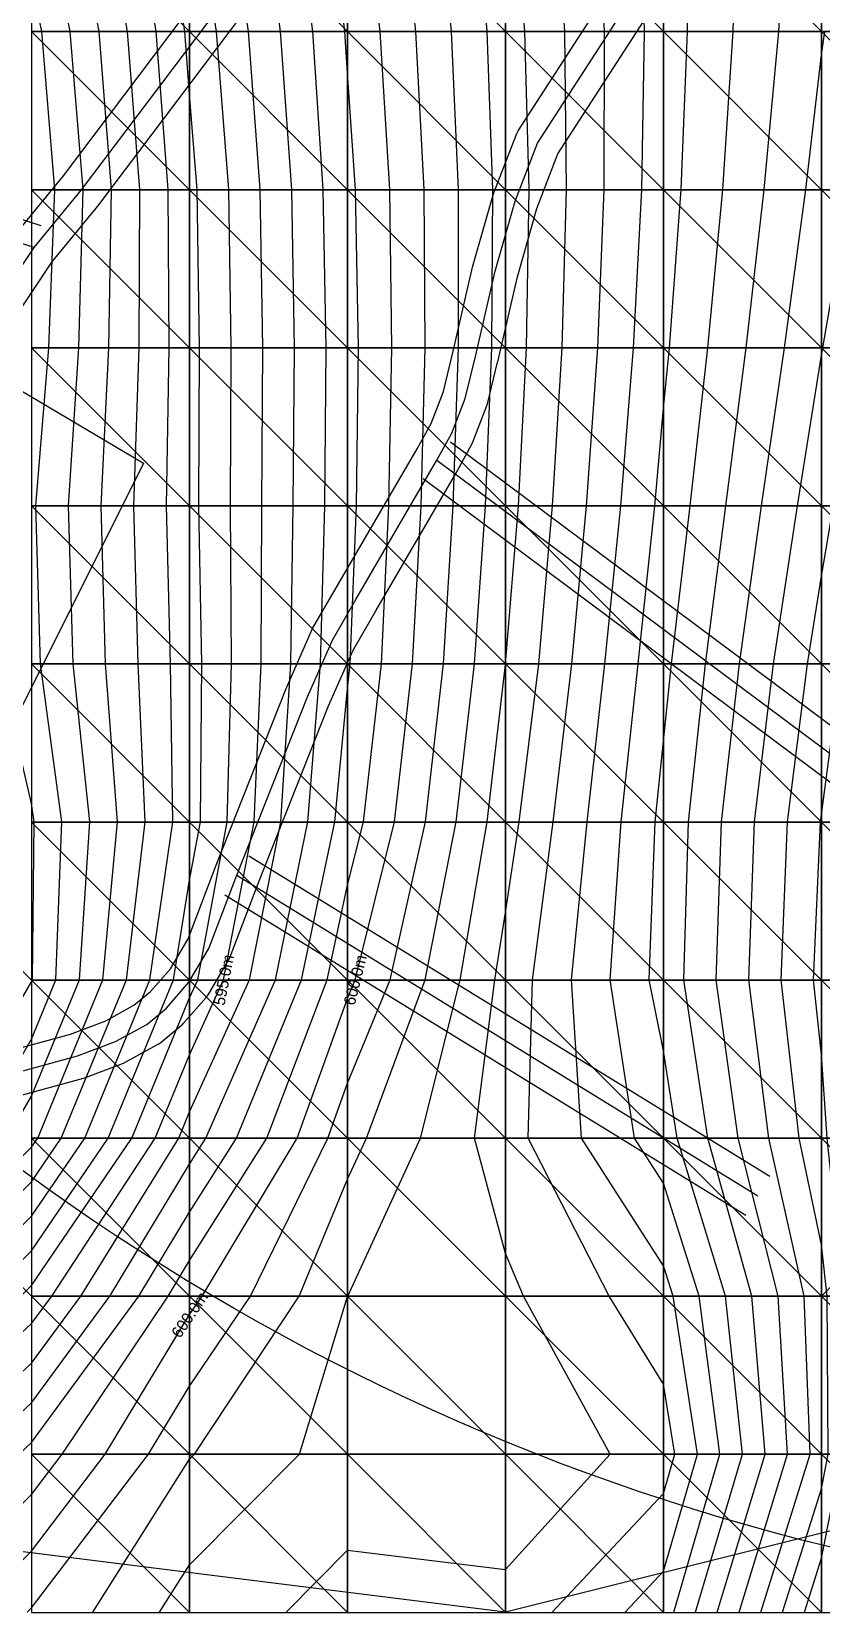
# Model space of a CAD drawing. Header units: metres. Extents: x -746 to 502, y -636 to 300.
# Drawn here: x -175.9 to -72.4, y -300 to -93.1 of the extents above; entities that cross this region are included whole.
import ezdxf
from ezdxf.enums import TextEntityAlignment as Align

# ---------------------------------------------------------------- set-up
doc = ezdxf.new("R2010")
doc.units = ezdxf.units.M
for name, color, linetype in [('TOPO_ANNO_CONT', 7, 'Continuous'), ('TOPO_AOI', 6, 'Continuous'), ('TOPO_BLDG', 1, 'Continuous'), ('TOPO_CONT_MAJR', 7, 'Continuous'), ('TOPO_CONT_MINR', 249, 'Continuous'), ('TOPO_ELEV', 9, 'Continuous'), ('TOPO_HYDR_BASN', 140, 'Continuous'), ('TOPO_HYDR_STRM', 5, 'Continuous'), ('TOPO_ROAD', 3, 'Continuous')]:
    doc.layers.add(name, color=color, linetype=linetype)

msp = doc.modelspace()

# ---------------------------------------------------------------- linework, layer by layer
at = {"layer": 'TIN_SURFACE', "color": 252}
for points in [[(-175.87, -93.11, 587.65), (-155.18, -93.11, 593.16), (-175.87, -72.42, 588.78)], [(-155.18, -93.11, 593.16), (-155.18, -72.42, 593.94), (-175.87, -72.42, 588.78)], [(-155.18, -93.11, 593.16), (-134.49, -93.11, 598.08), (-155.18, -72.42, 593.94)], [(-134.49, -93.11, 598.08), (-134.49, -72.42, 598.62), (-155.18, -72.42, 593.94)], [(-134.49, -93.11, 598.08), (-113.8, -93.11, 602.52), (-134.49, -72.42, 598.62)], [(-113.8, -93.11, 602.52), (-113.8, -72.42, 602.84), (-134.49, -72.42, 598.62)], [(-113.8, -93.11, 602.52), (-93.11, -93.11, 606.48), (-113.8, -72.42, 602.84)], [(-93.11, -93.11, 606.48), (-93.11, -72.42, 606.55), (-113.8, -72.42, 602.84)], [(-93.11, -93.11, 606.48), (-72.42, -93.11, 609.94), (-93.11, -72.42, 606.55)], [(-72.42, -93.11, 609.94), (-72.42, -72.42, 609.66), (-93.11, -72.42, 606.55)], [(-72.42, -93.11, 609.94), (-51.73, -93.11, 612.88), (-72.42, -72.42, 609.66)], [(-51.73, -93.11, 612.88), (-51.73, -72.42, 612.11), (-72.42, -72.42, 609.66)], [(-175.87, -113.8, 587.18), (-155.18, -113.8, 592.75), (-175.87, -93.11, 587.65)], [(-155.18, -113.8, 592.75), (-155.18, -93.11, 593.16), (-175.87, -93.11, 587.65)], [(-155.18, -113.8, 592.75), (-134.49, -113.8, 597.77), (-155.18, -93.11, 593.16)], [(-134.49, -113.8, 597.77), (-134.49, -93.11, 598.08), (-155.18, -93.11, 593.16)], [(-134.49, -113.8, 597.77), (-113.8, -113.8, 602.37), (-134.49, -93.11, 598.08)], [(-113.8, -113.8, 602.37), (-113.8, -93.11, 602.52), (-134.49, -93.11, 598.08)], [(-113.8, -113.8, 602.37), (-93.11, -113.8, 606.57), (-113.8, -93.11, 602.52)], [(-93.11, -113.8, 606.57), (-93.11, -93.11, 606.48), (-113.8, -93.11, 602.52)], [(-93.11, -113.8, 606.57), (-72.42, -113.8, 610.38), (-93.11, -93.11, 606.48)], [(-72.42, -113.8, 610.38), (-72.42, -93.11, 609.94), (-93.11, -93.11, 606.48)], [(-72.42, -113.8, 610.38), (-51.73, -113.8, 613.79), (-72.42, -93.11, 609.94)], [(-51.73, -113.8, 613.79), (-51.73, -93.11, 612.88), (-72.42, -93.11, 609.94)], [(-175.87, -134.49, 587.43), (-155.18, -134.49, 592.68), (-175.87, -113.8, 587.18)], [(-155.18, -134.49, 592.68), (-155.18, -113.8, 592.75), (-175.87, -113.8, 587.18)], [(-155.18, -134.49, 592.68), (-134.49, -134.49, 597.68), (-155.18, -113.8, 592.75)], [(-134.49, -134.49, 597.68), (-134.49, -113.8, 597.77), (-155.18, -113.8, 592.75)], [(-134.49, -134.49, 597.68), (-113.8, -134.49, 602.41), (-134.49, -113.8, 597.77)], [(-113.8, -134.49, 602.41), (-113.8, -113.8, 602.37), (-134.49, -113.8, 597.77)], [(-113.8, -134.49, 602.41), (-93.11, -134.49, 606.84), (-113.8, -113.8, 602.37)], [(-93.11, -134.49, 606.84), (-93.11, -113.8, 606.57), (-113.8, -113.8, 602.37)], [(-93.11, -134.49, 606.84), (-72.42, -134.49, 610.97), (-93.11, -113.8, 606.57)], [(-72.42, -134.49, 610.97), (-72.42, -113.8, 610.38), (-93.11, -113.8, 606.57)], [(-72.42, -134.49, 610.97), (-51.73, -134.49, 614.82), (-72.42, -113.8, 610.38)], [(-51.73, -134.49, 614.82), (-51.73, -113.8, 613.79), (-72.42, -113.8, 610.38)], [(-175.87, -155.18, 587.87), (-155.18, -155.18, 592.7), (-175.87, -134.49, 587.43)], [(-155.18, -155.18, 592.7), (-155.18, -134.49, 592.68), (-175.87, -134.49, 587.43)], [(-155.18, -155.18, 592.7), (-134.49, -155.18, 597.72), (-155.18, -134.49, 592.68)], [(-134.49, -155.18, 597.72), (-134.49, -134.49, 597.68), (-155.18, -134.49, 592.68)], [(-134.49, -155.18, 597.72), (-113.8, -155.18, 602.62), (-134.49, -134.49, 597.68)], [(-113.8, -155.18, 602.62), (-113.8, -134.49, 602.41), (-134.49, -134.49, 597.68)], [(-113.8, -155.18, 602.62), (-93.11, -155.18, 607.25), (-113.8, -134.49, 602.41)], [(-93.11, -155.18, 607.25), (-93.11, -134.49, 606.84), (-113.8, -134.49, 602.41)], [(-93.11, -155.18, 607.25), (-72.42, -155.18, 611.67), (-93.11, -134.49, 606.84)], [(-72.42, -155.18, 611.67), (-72.42, -134.49, 610.97), (-93.11, -134.49, 606.84)], [(-72.42, -155.18, 611.67), (-51.73, -155.18, 615.93), (-72.42, -134.49, 610.97)], [(-51.73, -155.18, 615.93), (-51.73, -134.49, 614.82), (-72.42, -134.49, 610.97)], [(-175.87, -175.88, 587.72), (-155.18, -175.88, 592.59), (-175.87, -155.18, 587.87)], [(-155.18, -175.88, 592.59), (-155.18, -155.18, 592.7), (-175.87, -155.18, 587.87)], [(-155.18, -175.88, 592.59), (-134.49, -175.88, 597.91), (-155.18, -155.18, 592.7)], [(-134.49, -175.88, 597.91), (-134.49, -155.18, 597.72), (-155.18, -155.18, 592.7)], [(-134.49, -175.88, 597.91), (-113.8, -175.88, 603), (-134.49, -155.18, 597.72)], [(-113.8, -175.88, 603), (-113.8, -155.18, 602.62), (-134.49, -155.18, 597.72)], [(-113.8, -175.88, 603), (-93.11, -175.88, 607.76), (-113.8, -155.18, 602.62)], [(-93.11, -175.88, 607.76), (-93.11, -155.18, 607.25), (-113.8, -155.18, 602.62)], [(-93.11, -175.88, 607.76), (-72.42, -175.88, 612.41), (-93.11, -155.18, 607.25)], [(-72.42, -175.88, 612.41), (-72.42, -155.18, 611.67), (-93.11, -155.18, 607.25)], [(-72.42, -175.88, 612.41), (-51.73, -175.88, 617.07), (-72.42, -155.18, 611.67)], [(-51.73, -175.88, 617.07), (-51.73, -155.18, 615.93), (-72.42, -155.18, 611.67)], [(-175.87, -196.57, 586.9), (-155.18, -196.57, 592.6), (-175.87, -175.88, 587.72)], [(-155.18, -196.57, 592.6), (-155.18, -175.88, 592.59), (-175.87, -175.88, 587.72)], [(-155.18, -196.57, 592.6), (-134.49, -196.57, 598.48), (-155.18, -175.88, 592.59)], [(-134.49, -196.57, 598.48), (-134.49, -175.88, 597.91), (-155.18, -175.88, 592.59)], [(-134.49, -196.57, 598.48), (-113.8, -196.57, 603.59), (-134.49, -175.88, 597.91)], [(-113.8, -196.57, 603.59), (-113.8, -175.88, 603), (-134.49, -175.88, 597.91)], [(-113.8, -196.57, 603.59), (-93.11, -196.57, 608.25), (-113.8, -175.88, 603)], [(-93.11, -196.57, 608.25), (-93.11, -175.88, 607.76), (-113.8, -175.88, 603)], [(-93.11, -196.57, 608.25), (-72.42, -196.57, 613.03), (-93.11, -175.88, 607.76)], [(-72.42, -196.57, 613.03), (-72.42, -175.88, 612.41), (-93.11, -175.88, 607.76)], [(-72.42, -196.57, 613.03), (-51.73, -196.57, 618.15), (-72.42, -175.88, 612.41)], [(-51.73, -196.57, 618.15), (-51.73, -175.88, 617.07), (-72.42, -175.88, 612.41)], [(-175.87, -217.26, 586.97), (-155.18, -217.26, 593.69), (-175.87, -196.57, 586.9)], [(-155.18, -217.26, 593.69), (-155.18, -196.57, 592.6), (-175.87, -196.57, 586.9)], [(-155.18, -217.26, 593.69), (-134.49, -217.26, 599.78), (-155.18, -196.57, 592.6)], [(-134.49, -217.26, 599.78), (-134.49, -196.57, 598.48), (-155.18, -196.57, 592.6)], [(-134.49, -217.26, 599.78), (-113.8, -217.26, 604.3), (-134.49, -196.57, 598.48)], [(-113.8, -217.26, 604.3), (-113.8, -196.57, 603.59), (-134.49, -196.57, 598.48)], [(-113.8, -217.26, 604.3), (-93.11, -217.26, 608.37), (-113.8, -196.57, 603.59)], [(-93.11, -217.26, 608.37), (-93.11, -196.57, 608.25), (-113.8, -196.57, 603.59)], [(-93.11, -217.26, 608.37), (-72.42, -217.26, 613.24), (-93.11, -196.57, 608.25)], [(-72.42, -217.26, 613.24), (-72.42, -196.57, 613.03), (-93.11, -196.57, 608.25)], [(-72.42, -217.26, 613.24), (-51.73, -217.26, 619.11), (-72.42, -196.57, 613.03)], [(-51.73, -217.26, 619.11), (-51.73, -196.57, 618.15), (-72.42, -196.57, 613.03)], [(-175.87, -237.95, 589.73), (-155.18, -237.95, 596.46), (-175.87, -217.26, 586.97)], [(-155.18, -237.95, 596.46), (-155.18, -217.26, 593.69), (-175.87, -217.26, 586.97)], [(-155.18, -237.95, 596.46), (-134.49, -237.95, 601.65), (-155.18, -217.26, 593.69)], [(-134.49, -237.95, 601.65), (-134.49, -217.26, 599.78), (-155.18, -217.26, 593.69)], [(-134.49, -237.95, 601.65), (-113.8, -237.95, 604.57), (-134.49, -217.26, 599.78)], [(-113.8, -237.95, 604.57), (-113.8, -217.26, 604.3), (-134.49, -217.26, 599.78)], [(-113.8, -237.95, 604.57), (-93.11, -237.95, 607.55), (-113.8, -217.26, 604.3)], [(-93.11, -237.95, 607.55), (-93.11, -217.26, 608.37), (-113.8, -217.26, 604.3)], [(-93.11, -237.95, 607.55), (-72.42, -237.95, 612.73), (-93.11, -217.26, 608.37)], [(-72.42, -237.95, 612.73), (-72.42, -217.26, 613.24), (-93.11, -217.26, 608.37)], [(-72.42, -237.95, 612.73), (-51.73, -237.95, 619.97), (-72.42, -217.26, 613.24)], [(-51.73, -237.95, 619.97), (-51.73, -217.26, 619.11), (-72.42, -217.26, 613.24)], [(-175.87, -258.64, 594.31), (-155.18, -258.64, 599.74), (-175.87, -237.95, 589.73)], [(-155.18, -258.64, 599.74), (-155.18, -237.95, 596.46), (-175.87, -237.95, 589.73)], [(-155.18, -258.64, 599.74), (-134.49, -258.64, 603), (-155.18, -237.95, 596.46)], [(-134.49, -258.64, 603), (-134.49, -237.95, 601.65), (-155.18, -237.95, 596.46)], [(-134.49, -258.64, 603), (-113.8, -258.64, 603.79), (-134.49, -237.95, 601.65)], [(-113.8, -258.64, 603.79), (-113.8, -237.95, 604.57), (-134.49, -237.95, 601.65)], [(-113.8, -258.64, 603.79), (-93.11, -258.64, 605.64), (-113.8, -237.95, 604.57)], [(-93.11, -258.64, 605.64), (-93.11, -237.95, 607.55), (-113.8, -237.95, 604.57)], [(-93.11, -258.64, 605.64), (-72.42, -258.64, 611.65), (-93.11, -237.95, 607.55)], [(-72.42, -258.64, 611.65), (-72.42, -237.95, 612.73), (-93.11, -237.95, 607.55)], [(-72.42, -258.64, 611.65), (-51.73, -258.64, 621.1), (-72.42, -237.95, 612.73)], [(-51.73, -258.64, 621.1), (-51.73, -237.95, 619.97), (-72.42, -237.95, 612.73)], [(-175.87, -279.33, 598.29), (-155.18, -279.33, 601.95), (-175.87, -258.64, 594.31)], [(-155.18, -279.33, 601.95), (-155.18, -258.64, 599.74), (-175.87, -258.64, 594.31)], [(-155.18, -279.33, 601.95), (-134.49, -279.33, 603.46), (-155.18, -258.64, 599.74)], [(-134.49, -279.33, 603.46), (-134.49, -258.64, 603), (-155.18, -258.64, 599.74)], [(-134.49, -279.33, 603.46), (-113.8, -279.33, 603.02), (-134.49, -258.64, 603)], [(-113.8, -279.33, 603.02), (-113.8, -258.64, 603.79), (-134.49, -258.64, 603)], [(-113.8, -279.33, 603.02), (-93.11, -279.33, 604.5), (-113.8, -258.64, 603.79)], [(-93.11, -279.33, 604.5), (-93.11, -258.64, 605.64), (-113.8, -258.64, 603.79)], [(-93.11, -279.33, 604.5), (-72.42, -279.33, 611.5), (-93.11, -258.64, 605.64)], [(-72.42, -279.33, 611.5), (-72.42, -258.64, 611.65), (-93.11, -258.64, 605.64)], [(-72.42, -279.33, 611.5), (-51.73, -279.33, 622.99), (-72.42, -258.64, 611.65)], [(-51.73, -279.33, 622.99), (-51.73, -258.64, 621.1), (-72.42, -258.64, 611.65)], [(-175.87, -300.02, 601.08), (-155.18, -300.02, 603.45), (-175.87, -279.33, 598.29)], [(-155.18, -300.02, 603.45), (-155.18, -279.33, 601.95), (-175.87, -279.33, 598.29)], [(-155.18, -300.02, 603.45), (-134.49, -300.02, 604.35), (-155.18, -279.33, 601.95)], [(-134.49, -300.02, 604.35), (-134.49, -279.33, 603.46), (-155.18, -279.33, 601.95)], [(-134.49, -300.02, 604.35), (-113.8, -300.02, 604.36), (-134.49, -279.33, 603.46)], [(-113.8, -300.02, 604.36), (-113.8, -279.33, 603.02), (-134.49, -279.33, 603.46)], [(-113.8, -300.02, 604.36), (-93.11, -300.02, 606.53), (-113.8, -279.33, 603.02)], [(-93.11, -300.02, 606.53), (-93.11, -279.33, 604.5), (-113.8, -279.33, 603.02)], [(-93.11, -300.02, 606.53), (-72.42, -300.02, 613.78), (-93.11, -279.33, 604.5)], [(-72.42, -300.02, 613.78), (-72.42, -279.33, 611.5), (-93.11, -279.33, 604.5)], [(-72.42, -300.02, 613.78), (-51.73, -300.02, 625.26), (-72.42, -279.33, 611.5)], [(-51.73, -300.02, 625.26), (-51.73, -279.33, 622.99), (-72.42, -279.33, 611.5)]]:
    msp.add_3dface(points, dxfattribs=at)
at = {"layer": 'TOPO_AOI', "color": 6}
msp.add_circle((0, 0), 300, dxfattribs=at)
at = {"layer": 'TOPO_BLDG', "color": 1, "elevation": 602.37}
msp.add_lwpolyline([(-198.44, -172.02), (-179.74, -138.59), (-161.19, -149.58), (-177.71, -182.62), (-198.44, -172.02)], close=True, dxfattribs=at)
at = {"layer": 'TOPO_CONT_MAJR', "color": 7, "lineweight": 30}
for points, elevation in [([(-167.03, -93.1), (-170.97, -72.41)], 590), ([(-147.44, -93.1), (-150.48, -72.41)], 595), ([(-125.53, -93.1), (-127.72, -72.41)], 600), ([(-100.82, -93.1), (-101.74, -72.41)], 605), ([(-165.4, -113.79), (-167.03, -93.1)], 590), ([(-145.91, -113.79), (-147.44, -93.1)], 595), ([(-124.46, -113.79), (-125.53, -93.1)], 600), ([(-100.85, -113.79), (-100.82, -93.1)], 605), ([(-72.41, -96.15), (-71.96, -93.1)], 610), ([(-74.46, -113.79), (-72.41, -96.15)], 610), ([(-166.18, -175.86), (-166.74, -155.17), (-165.73, -134.48), (-165.4, -113.79)], 590), ([(-145.79, -175.86), (-145.7, -155.17), (-145.57, -134.48), (-145.91, -113.79)], 595), ([(-125.98, -175.86), (-124.85, -155.17), (-124.32, -134.48), (-124.46, -113.79)], 600), ([(-105.1, -175.86), (-103.16, -155.17), (-101.7, -134.48), (-100.85, -113.79)], 605), ([(-83.15, -175.86), (-80.24, -155.17), (-77.26, -134.48), (-74.46, -113.79)], 610), ([(-175.04, -237.93), (-166.52, -217.24), (-164.61, -196.55), (-166.18, -175.86)], 590), ([(-159.67, -237.93), (-155.17, -227.04), (-150.71, -217.24), (-146.72, -196.55), (-145.79, -175.86)], 595), ([(-141.06, -237.93), (-134.48, -219.66), (-133.48, -217.24), (-128.33, -196.55), (-125.98, -175.86)], 600), ([(-110.8, -237.93), (-110.24, -217.24), (-107.54, -196.55), (-105.1, -175.86)], 605), ([(-83.3, -237.93), (-86.18, -217.24), (-85.52, -196.55), (-83.15, -175.86)], 610), ([(-175.86, -239.13), (-175.04, -237.93)], 590), ([(-175.86, -262.22), (-173.22, -258.62), (-159.67, -237.93)], 595), ([(-175.86, -292), (-166.21, -279.31), (-155.17, -261.05), (-153.52, -258.62), (-141.06, -237.93)], 600), ([(-93.1, -270.17), (-100.23, -258.62), (-110.8, -237.93)], 605), ([(-83.2, -300), (-76.85, -279.31), (-78.09, -258.62), (-83.3, -237.93)], 610), ([(-237.93, -271.95), (-217.24, -268.73), (-196.55, -259.59), (-195.53, -258.62), (-175.86, -239.13)], 590), ([(-234.28, -300), (-217.24, -294.01), (-196.55, -281.63), (-194.23, -279.31), (-175.86, -262.22)], 595), ([(-93.1, -284.44), (-91.62, -279.31), (-93.1, -270.17)], 605), ([(-107.68, -300), (-93.1, -284.44)], 605), ([(-183.89, -300), (-175.86, -292)], 600)]:
    msp.add_lwpolyline(points, dxfattribs=dict(at, elevation=elevation))
at = {"layer": 'TOPO_CONT_MINR', "color": 249}
for points, elevation in [([(-170.79, -93.1), (-174.98, -72.41)], 589), ([(-163.28, -93.1), (-166.95, -72.41)], 591), ([(-159.53, -93.1), (-162.94, -72.41)], 592), ([(-155.78, -93.1), (-158.93, -72.41)], 593), ([(-151.65, -93.1), (-154.89, -72.41)], 594), ([(-143.24, -93.1), (-146.06, -72.41)], 596), ([(-139.03, -93.1), (-141.64, -72.41)], 597), ([(-134.83, -93.1), (-137.23, -72.41)], 598), ([(-130.2, -93.1), (-132.63, -72.41)], 599), ([(-120.87, -93.1), (-122.82, -72.41)], 601), ([(-116.2, -93.1), (-117.91, -72.41)], 602), ([(-111.27, -93.1), (-112.9, -72.41)], 603), ([(-106.04, -93.1), (-107.32, -72.41)], 604), ([(-95.59, -93.1), (-96.15, -72.41)], 606), ([(-89.97, -93.1), (-90.09, -72.41)], 607), ([(-83.99, -93.1), (-83.44, -72.41)], 608), ([(-78.01, -93.1), (-76.79, -72.41)], 609), ([(-174.54, -93.1), (-175.86, -86.65)], 588), ([(-172.82, -113.79), (-174.54, -93.1)], 588), ([(-169.11, -113.79), (-170.79, -93.1)], 589), ([(-161.69, -113.79), (-163.28, -93.1)], 591), ([(-157.97, -113.79), (-159.53, -93.1)], 592), ([(-154.16, -113.79), (-155.17, -101.34), (-155.78, -93.1)], 593), ([(-150.04, -113.79), (-151.65, -93.1)], 594), ([(-141.79, -113.79), (-143.24, -93.1)], 596), ([(-137.66, -113.79), (-139.03, -93.1)], 597), ([(-133.45, -113.79), (-134.48, -98.54), (-134.83, -93.1)], 598), ([(-128.95, -113.79), (-130.2, -93.1)], 599), ([(-119.96, -113.79), (-120.87, -93.1)], 601), ([(-115.46, -113.79), (-116.2, -93.1)], 602), ([(-110.7, -113.79), (-111.27, -93.1)], 603), ([(-105.78, -113.79), (-106.04, -93.1)], 604), ([(-95.93, -113.79), (-95.59, -93.1)], 606), ([(-90.79, -113.79), (-89.97, -93.1)], 607), ([(-85.34, -113.79), (-83.99, -93.1)], 608), ([(-79.9, -113.79), (-78.01, -93.1)], 609), ([(-174.69, -175.86), (-175.31, -155.17), (-173.6, -134.48), (-172.82, -113.79)], 588), ([(-170.43, -175.86), (-171.03, -155.17), (-169.67, -134.48), (-169.11, -113.79)], 589), ([(-161.92, -175.86), (-162.46, -155.17), (-161.79, -134.48), (-161.69, -113.79)], 591), ([(-157.66, -175.86), (-158.18, -155.17), (-157.86, -134.48), (-157.97, -113.79)], 592), ([(-153.56, -175.86), (-153.94, -155.17), (-153.85, -134.48), (-154.16, -113.79)], 593), ([(-149.68, -175.86), (-149.82, -155.17), (-149.71, -134.48), (-150.04, -113.79)], 594), ([(-141.91, -175.86), (-141.58, -155.17), (-141.42, -134.48), (-141.79, -113.79)], 596), ([(-138.02, -175.86), (-137.46, -155.17), (-137.28, -134.48), (-137.66, -113.79)], 597), ([(-134.12, -175.86), (-133.31, -155.17), (-133.06, -134.48), (-133.45, -113.79)], 598), ([(-130.05, -175.86), (-129.08, -155.17), (-128.69, -134.48), (-128.95, -113.79)], 599), ([(-121.92, -175.86), (-120.63, -155.17), (-119.96, -134.48), (-119.96, -113.79)], 601), ([(-117.85, -175.86), (-116.4, -155.17), (-115.59, -134.48), (-115.46, -113.79)], 602), ([(-113.78, -175.86), (-112.08, -155.17), (-111.04, -134.48), (-110.7, -113.79)], 603), ([(-109.44, -175.86), (-107.62, -155.17), (-106.37, -134.48), (-105.78, -113.79)], 604), ([(-100.76, -175.86), (-98.7, -155.17), (-97.03, -134.48), (-95.93, -113.79)], 606), ([(-93.1, -142.41), (-92.31, -134.48), (-90.79, -113.79)], 607), ([(-92.05, -175.86), (-89.61, -155.17), (-87.29, -134.48), (-85.34, -113.79)], 608), ([(-87.6, -175.86), (-84.93, -155.17), (-82.28, -134.48), (-79.9, -113.79)], 609), ([(-72.41, -135.46), (-72.24, -134.48), (-68.63, -113.79)], 611), ([(-72.41, -164.38), (-70.81, -155.17), (-66.86, -134.48), (-62.57, -113.79)], 612), ([(-78.69, -175.86), (-75.56, -155.17), (-72.41, -135.46)], 611), ([(-96.42, -175.86), (-94.24, -155.17), (-93.1, -142.41)], 607), ([(-74.24, -175.86), (-72.41, -164.38)], 612), ([(-175.86, -194.14), (-180.17, -175.86)], 587), ([(-175.86, -224.97), (-172.68, -217.24), (-171.88, -196.55), (-174.69, -175.86)], 588), ([(-175.86, -232.44), (-169.6, -217.24), (-168.25, -196.55), (-170.43, -175.86)], 589), ([(-171.97, -237.93), (-163.44, -217.24), (-160.98, -196.55), (-161.92, -175.86)], 591), ([(-168.89, -237.93), (-160.36, -217.24), (-157.35, -196.55), (-157.66, -175.86)], 592), ([(-165.82, -237.93), (-157.28, -217.24), (-155.17, -204.19), (-153.76, -196.55), (-153.56, -175.86)], 593), ([(-162.74, -237.93), (-155.17, -219.58), (-154.11, -217.24), (-150.24, -196.55), (-149.68, -175.86)], 594), ([(-156.59, -237.93), (-155.17, -234.49), (-147.32, -217.24), (-143.2, -196.55), (-141.91, -175.86)], 596), ([(-153.02, -237.93), (-143.92, -217.24), (-139.68, -196.55), (-138.02, -175.86)], 597), ([(-149.04, -237.93), (-140.53, -217.24), (-136.16, -196.55), (-134.48, -179.13), (-134.12, -175.86)], 598), ([(-145.05, -237.93), (-137.13, -217.24), (-134.48, -204.85), (-132.37, -196.55), (-130.05, -175.86)], 599), ([(-137.07, -237.93), (-134.48, -230.74), (-128.9, -217.24), (-124.28, -196.55), (-121.92, -175.86)], 601), ([(-132, -237.93), (-124.33, -217.24), (-120.24, -196.55), (-117.85, -175.86)], 602), ([(-113.79, -175.94), (-113.78, -175.86)], 603), ([(-113.79, -208.41), (-111.99, -196.55), (-109.44, -175.86)], 604), ([(-103.85, -237.93), (-105.15, -217.24), (-103.09, -196.55), (-100.76, -175.86)], 606), ([(-96.89, -237.93), (-100.06, -217.24), (-98.65, -196.55), (-96.42, -175.86)], 607), ([(-93.1, -185.98), (-92.05, -175.86)], 608), ([(-87.3, -237.93), (-90.42, -217.24), (-89.84, -196.55), (-87.6, -175.86)], 609), ([(-79.31, -237.93), (-81.94, -217.24), (-81.19, -196.55), (-78.69, -175.86)], 611), ([(-75.32, -237.93), (-77.69, -217.24), (-76.87, -196.55), (-74.24, -175.86)], 612), ([(-72.41, -195.57), (-69.79, -175.86)], 613), ([(-124.92, -237.93), (-119.75, -217.24), (-116.2, -196.55), (-113.79, -175.94)], 603), ([(-93.1, -226.5), (-94.98, -217.24), (-94.2, -196.55), (-93.1, -185.98)], 608), ([(-175.86, -217.5), (-175.76, -217.24), (-175.51, -196.55), (-175.86, -194.14)], 587), ([(-72.41, -227.03), (-73.45, -217.24), (-72.54, -196.55), (-72.41, -195.57)], 613), ([(-117.83, -237.93), (-115.17, -217.24), (-113.79, -208.41)], 604), ([(-187.73, -237.93), (-175.86, -217.5)], 587), ([(-183.39, -237.93), (-175.86, -224.97)], 588), ([(-91.29, -237.93), (-93.1, -226.5)], 608), ([(-71.64, -237.93), (-72.41, -227.03)], 613), ([(-179.05, -237.93), (-175.86, -232.44)], 589), ([(-175.86, -243.66), (-171.97, -237.93)], 591), ([(-175.86, -248.18), (-168.89, -237.93)], 592), ([(-175.86, -252.71), (-165.82, -237.93)], 593), ([(-175.86, -257.23), (-162.74, -237.93)], 594), ([(-175.86, -267.41), (-169.42, -258.62), (-156.59, -237.93)], 596), ([(-175.86, -272.61), (-165.61, -258.62), (-155.17, -241.33), (-153.02, -237.93)], 597), ([(-175.86, -277.8), (-161.8, -258.62), (-155.17, -247.64), (-149.04, -237.93)], 598), ([(-175.86, -284.58), (-171.86, -279.31), (-157.99, -258.62), (-155.17, -253.95), (-145.05, -237.93)], 599), ([(-175.86, -299.43), (-160.56, -279.31), (-155.17, -270.4), (-147.17, -258.62), (-137.07, -237.93)], 601), ([(-167.82, -300), (-155.17, -279.96), (-154.53, -279.31), (-140.82, -258.62), (-134.48, -243.3), (-132, -237.93)], 602), ([(-159.1, -300), (-155.17, -293.78), (-140.79, -279.31), (-134.48, -258.69), (-134.44, -258.62), (-124.92, -237.93)], 603), ([(-113.79, -253.06), (-117.83, -237.93)], 604), ([(-93.1, -254.67), (-103.85, -237.93)], 606), ([(-93.1, -243.84), (-96.89, -237.93)], 607), ([(-88.9, -300), (-82.75, -279.31), (-84.97, -258.62), (-91.29, -237.93)], 608), ([(-86.05, -300), (-79.8, -279.31), (-81.53, -258.62), (-87.3, -237.93)], 609), ([(-80.34, -300), (-73.89, -279.31), (-74.65, -258.62), (-79.31, -237.93)], 611), ([(-72.41, -251.9), (-75.32, -237.93)], 612), ([(-72.41, -292.91), (-69.71, -279.31), (-69.46, -258.62), (-71.64, -237.93)], 613), ([(-237.93, -277.67), (-217.24, -273.4), (-196.55, -263.89), (-190.96, -258.62), (-175.86, -243.66)], 591), ([(-91.75, -300), (-85.71, -279.31), (-88.41, -258.62), (-93.1, -243.84)], 607), ([(-237.93, -283.56), (-222.89, -279.31), (-217.24, -278.06), (-196.55, -268.19), (-186.4, -258.62), (-175.86, -248.18)], 592), ([(-72.41, -283.84), (-71.51, -279.31), (-71.65, -258.62), (-72.41, -251.9)], 612), ([(-237.93, -289.51), (-217.24, -283.25), (-210.7, -279.31), (-196.55, -272.5), (-181.83, -258.62), (-175.86, -252.71)], 593), ([(-113.79, -294.42), (-100.08, -279.31), (-111.44, -258.62), (-113.79, -253.06)], 604), ([(-93.1, -294.64), (-88.66, -279.31), (-91.85, -258.62), (-93.1, -254.67)], 606), ([(-237.93, -295.47), (-217.24, -288.63), (-201.77, -279.31), (-196.55, -276.8), (-177.27, -258.62), (-175.86, -257.23)], 594), ([(-218.98, -300), (-217.24, -299.39), (-196.55, -287.19), (-188.65, -279.31), (-175.86, -267.41)], 596), ([(-208.86, -300), (-196.55, -292.76), (-183.07, -279.31), (-175.86, -272.61)], 597), ([(-199.4, -300), (-196.55, -298.32), (-177.49, -279.31), (-175.86, -277.8)], 598), ([(-191.34, -300), (-175.86, -284.58)], 599), ([(-77.49, -300), (-72.41, -283.84)], 612), ([(-142.53, -300), (-134.48, -291.88), (-113.79, -294.42)], 604), ([(-74.64, -300), (-72.41, -292.91)], 613), ([(-98.12, -300), (-93.1, -294.64)], 606), ([(-176.44, -300), (-175.86, -299.43)], 601)]:
    msp.add_lwpolyline(points, dxfattribs=dict(at, elevation=elevation))
at = {"layer": 'TOPO_ELEV', "color": 9}
msp.add_point((-118.61, -275.61, 549), dxfattribs=at)
at = {"layer": 'TOPO_HYDR_BASN', "color": 140}
msp.add_lwpolyline([(-113.79, -300), (-279.31, -279.31), (-279.31, 93.1), (-258.62, 134.48), (-237.93, 175.86), (-196.55, 237.93), (-175.86, 258.62), (-93.1, 279.31), (93.1, 279.31), (134.48, 217.24), (155.17, -31.03), (155.17, -51.72), (-31.03, -279.31), (-113.79, -300)], close=True, dxfattribs=at)
at = {"layer": 'TOPO_HYDR_STRM', "color": 5}
for points in [[(-113.8, 72.42), (-93.11, 51.73), (-72.42, 31.04), (-51.73, 10.35), (-31.04, 10.35), (-10.35, 10.35), (-10.35, -10.35), (10.35, -31.04), (10.35, -51.73), (10.35, -72.42), (10.35, -93.11), (10.35, -113.8), (10.35, -134.49), (10.35, -155.18), (10.35, -175.88), (-10.35, -196.57), (-31.04, -217.26), (-51.73, -237.95), (-72.42, -258.64), (-93.11, -258.64)], [(-279.33, -113.8), (-258.64, -134.49), (-237.95, -155.18), (-237.95, -175.88), (-217.26, -196.57), (-217.26, -217.26), (-196.57, -237.95), (-175.87, -258.64), (-155.18, -258.64), (-134.49, -258.64), (-134.49, -279.33), (-113.8, -300.02)], [(-196.57, -196.57), (-175.87, -217.26), (-155.18, -237.95)], [(-175.87, -196.57), (-155.18, -217.26), (-134.49, -237.95)]]:
    msp.add_lwpolyline(points, dxfattribs=at)
at = {"layer": 'TOPO_ROAD', "color": 251}
for points, elevation in [([(-177.84, -119.47), (-171.69, -111.96), (-147.84, -80.36), (-147.7, -80.19), (-134.35, -64.89), (-134.17, -64.71), (-127.72, -58.47), (-127.48, -58.26), (-127.21, -58.08), (-126.93, -57.92), (-122.39, -55.75), (-122.1, -55.63), (-117.53, -54.01), (-117.26, -53.92), (-96.69, -48.73), (-96.51, -48.7), (-91.94, -47.83), (-91.55, -47.78), (-89.66, -47.67), (-89.35, -47.67), (-87.39, -47.76), (-86.95, -47.82), (-72.49, -50.65)], 609.53), ([(-173.2, -123.28), (-167.01, -115.72), (-166.93, -115.62), (-143.11, -84.06), (-129.91, -68.93), (-123.9, -63.12), (-119.94, -61.23), (-115.65, -59.71), (-95.3, -54.57), (-91.01, -53.76), (-89.48, -53.67), (-87.89, -53.75), (-73.64, -56.54)], 609.53), ([(-190.53, -229.72), (-170.77, -224.33), (-166.15, -222.57), (-162.49, -220.56), (-160.3, -218.75), (-157.69, -215.77), (-155.37, -211.84), (-151.77, -202.45), (-151.76, -202.42), (-142.51, -179.09), (-142.47, -178.98), (-139.19, -171.53), (-139.05, -171.24), (-135.99, -165.92), (-135.98, -165.91), (-125.38, -147.72), (-123.54, -144.38), (-121.93, -140.21), (-120.66, -134.95), (-118.05, -123.76), (-118.01, -123.61), (-115.4, -114.47), (-115.32, -114.22), (-112.41, -106.65), (-112.28, -106.36), (-112.13, -106.1), (-98.83, -85.51)], 597.72), ([(-188.87, -235.49), (-169.05, -230.08), (-168.78, -229.99), (-163.82, -228.11), (-163.44, -227.93), (-159.35, -225.69), (-159.1, -225.54), (-158.88, -225.37), (-156.29, -223.22), (-156.11, -223.06), (-155.95, -222.89), (-152.99, -219.52), (-152.82, -219.3), (-152.66, -219.06), (-150.07, -214.67), (-149.96, -214.45), (-149.86, -214.22), (-146.17, -204.61), (-136.96, -181.35), (-133.76, -174.09), (-130.79, -168.92), (-120.18, -150.71), (-120.14, -150.65), (-118.19, -147.1), (-118.02, -146.73), (-116.26, -142.19), (-116.14, -141.82), (-114.82, -136.35), (-114.81, -136.33), (-112.22, -125.19), (-109.67, -116.24), (-106.92, -109.09), (-93.81, -88.79)], 597.72), ([(-174.61, -118.52), (-180.85, -116.54), (-181.19, -116.45), (-188.79, -115), (-189.01, -114.97), (-189.24, -114.95), (-197.98, -114.62), (-198.08, -114.62), (-208.54, -114.59), (-208.7, -114.59), (-216.41, -114.99), (-216.52, -114.99), (-268.06, -119.56)], 598.62), ([(-228.06, -171.13), (-222, -173.55), (-221.75, -173.64), (-221.49, -173.7), (-221.22, -173.75), (-220.95, -173.76), (-220.68, -173.76), (-212.86, -173.21), (-212.55, -173.17), (-212.25, -173.1), (-211.96, -173), (-211.67, -172.87), (-211.41, -172.71), (-207.42, -170.05), (-207.24, -169.92), (-207.07, -169.78), (-203.7, -166.72), (-203.41, -166.41), (-195.81, -157.22), (-195.63, -156.98), (-173.02, -123.04)], 597.77), ([(-120.98, -146.79), (-24.38, -218.8), (-19.2, -221.78), (-13.68, -223.79), (-8.6, -225.06), (-1.59, -226.16), (7.1, -227.29), (10.57, -227.33), (15.41, -227.38), (21.64, -226.95)], 624.11), ([(-124.56, -151.6), (-27.82, -223.72), (-27.52, -223.91), (-21.96, -227.11), (-21.73, -227.23), (-21.49, -227.33), (-15.58, -229.48), (-15.28, -229.57), (-9.92, -230.91), (-9.66, -230.96), (-2.49, -232.09), (-2.41, -232.1), (6.5, -233.26), (6.86, -233.29), (10.51, -233.33), (15.47, -233.38), (15.71, -233.38), (22.06, -232.93)], 624.11), ([(-147.4, -200.97), (-79.18, -242.93)], 615.93), ([(-150.54, -206.08), (-82.32, -248.04)], 615.93)]:
    msp.add_lwpolyline(points, dxfattribs=dict(at, elevation=elevation))
at = {"layer": 'TOPO_ROAD', "color": 3}
for points, elevation in [([(-175.52, -121.38), (-169.33, -113.82), (-145.44, -82.17), (-132.09, -66.87), (-125.64, -60.63), (-121.1, -58.45), (-116.52, -56.83), (-95.95, -51.64), (-91.38, -50.77), (-89.49, -50.67), (-87.53, -50.76), (-73.06, -53.59)], 609.53), ([(-189.74, -232.62), (-169.84, -227.19), (-164.89, -225.3), (-160.79, -223.06), (-158.2, -220.91), (-155.25, -217.54), (-152.66, -213.14), (-148.97, -203.52), (-139.72, -180.19), (-136.44, -172.74), (-133.39, -167.42), (-122.77, -149.2), (-120.81, -145.65), (-119.06, -141.11), (-117.74, -135.64), (-115.13, -124.44), (-112.52, -115.29), (-109.61, -107.72), (-96.31, -87.14)], 597.72), ([(-175.52, -121.38), (-181.75, -119.4), (-189.35, -117.95), (-198.09, -117.62), (-208.54, -117.59), (-216.26, -117.98), (-267.8, -122.55)], 598.62), ([(-226.94, -168.34), (-220.89, -170.76), (-213.07, -170.22), (-209.08, -167.56), (-205.72, -164.5), (-198.12, -155.31), (-175.52, -121.38)], 597.77), ([(-122.77, -149.2), (-26.03, -221.31), (-20.47, -224.51), (-14.55, -226.66), (-9.2, -228), (-2.02, -229.13), (6.89, -230.29), (10.54, -230.33), (15.5, -230.39), (21.85, -229.94)], 624.11), ([(-148.97, -203.52), (-80.75, -245.48)], 615.93)]:
    msp.add_lwpolyline(points, dxfattribs=dict(at, elevation=elevation))

# ---------------------------------------------------------------- texts
at = {"layer": 'TOPO_ANNO_CONT', "color": 7}
for s, rotation, p in [('595.0m', 79.0813, (-150.71, -217.24)), ('600.0m', 76.0088, (-133.48, -217.24)), ('600.0m', 55.8172, (-155.17, -261.05))]:
    msp.add_text(s, height=1.5, rotation=rotation, dxfattribs=at).set_placement(p, align=Align.MIDDLE)

doc.saveas('drawing.dxf')
